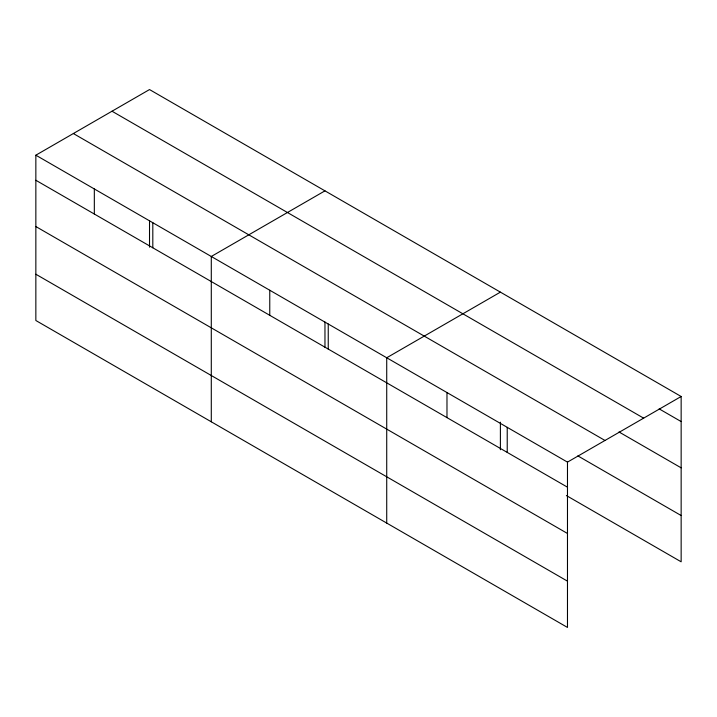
<?xml version="1.0" encoding="UTF-8"?>
<svg xmlns="http://www.w3.org/2000/svg" width="717" height="717" viewBox="0 0 717 717"><rect width="100%" height="100%" fill="white"/><g stroke="black" fill="none" stroke-linecap="round" stroke-linejoin="round"><path stroke-width="1.08" d="M567.479 533.475L567.479 462.124L35.85 155.195L35.85 320.508L567.479 627.438L567.479 533.475L35.85 226.545M566.385 495.555L681.15 561.805L681.15 396.492L149.521 89.562L35.85 155.195M324.962 190.847L211.291 256.48L211.291 421.793M500.394 292.142L386.723 357.765L386.723 523.078M567.479 462.124L681.15 396.492M659.156 408.869L681.15 421.569M112.013 111.225L643.642 418.154M618.986 431.957L681.15 467.842M73.358 133.532L604.987 440.462M577.866 455.895L681.15 515.532M35.85 180.263L567.479 487.193M35.85 274.226L567.479 581.155M507.224 427.341L507.224 452.409M500.394 422.188L500.394 449.738M446.978 392.549L446.978 417.626M328.243 324.003L328.243 349.08M324.962 322.005L324.962 347.351M269.762 290.242L269.762 315.31M152.811 222.718L152.811 247.786M149.521 220.719L149.521 247.159M94.33 188.956L94.33 214.025"/></g></svg>
